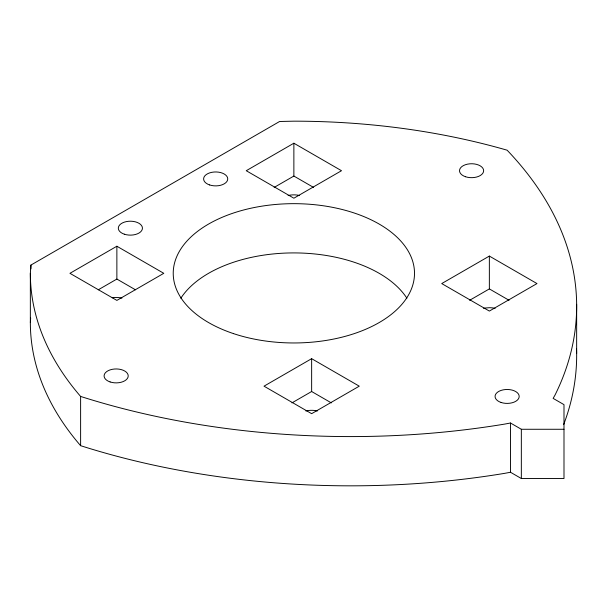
<?xml version="1.0" encoding="UTF-8"?>
<svg xmlns="http://www.w3.org/2000/svg" width="607" height="607" viewBox="0 0 607 607"><rect width="100%" height="100%" fill="white"/><g stroke="black" fill="none" stroke-linecap="round" stroke-linejoin="round"><path stroke-width="0.91" d="M30.35 273.317L30.904 265.084L279.607 121.491L293.871 121.172A477.512 275.692 0 0 1 507.126 150.195A559.191 322.848 0 0 1 554.995 395.104L553.144 398.382L563.994 404.641L563.994 478.521L521.337 478.521L510.495 472.254L504.812 473.323A559.191 322.848 0 0 1 80.617 445.682A477.512 275.692 0 0 1 30.35 322.567L30.35 273.317A477.512 275.692 0 0 0 80.617 396.439L80.617 445.682M30.35 322.567L30.654 317.992M293.871 143.214L246.245 170.711L293.871 198.208L341.498 170.711L293.871 143.214L293.871 176.053L274.159 187.426M116.87 246.23L69.949 273.317L116.87 300.404L163.784 273.317L116.87 246.23L116.87 279.061L98.266 289.805M311.641 358.676L264.015 386.173L311.641 413.671L359.268 386.173L311.641 358.676L311.641 391.515L291.929 402.889M489.356 256.078L441.729 283.575L489.356 311.072L536.983 283.575L489.356 256.078L489.356 288.909L469.643 300.29M563.994 429.27L521.337 429.27L510.495 423.003L504.812 424.073A559.191 322.848 0 0 1 80.617 396.439M293.871 176.053L313.576 187.426M489.356 288.909L509.061 300.29M116.87 279.061L135.475 289.805M311.641 391.515L331.346 402.889M576.65 304.312L576.65 353.562M521.337 429.27L521.337 478.521M510.495 423.003L510.495 472.254M30.904 265.084L30.904 268.871M576.551 348.964A559.191 322.848 0 0 1 563.63 424.642M180.833 298.234A120.634 69.646 0 0 1 293.871 252.914A120.634 69.646 0 0 1 406.902 298.234M483.582 308.364A15.076 8.703 0 0 1 485.448 307.999L489.356 307.703A15.076 8.703 0 0 1 495.122 308.364M305.867 410.969A15.076 8.703 0 0 1 317.408 410.969M112.257 297.741A15.076 8.703 0 0 1 121.931 298.105M288.097 195.507A15.076 8.703 0 0 1 299.638 195.507M465.546 176.743A12.064 6.965 0 0 0 483.642 170.711A12.064 6.965 0 0 0 465.546 164.679A12.064 6.965 0 0 0 465.546 176.743M110.125 381.947A12.064 6.965 0 0 0 128.221 375.915A12.064 6.965 0 0 0 110.125 369.883A12.064 6.965 0 0 0 110.125 381.947M501.094 402.471A12.064 6.965 0 0 0 519.19 396.439A12.064 6.965 0 0 0 501.094 390.407A12.064 6.965 0 0 0 501.094 402.471M233.551 333.63A120.634 69.646 0 0 0 414.505 273.317A120.634 69.646 0 0 0 233.551 212.996A120.634 69.646 0 0 0 233.551 333.63M124.344 234.203A12.064 6.965 0 0 0 142.44 228.171A12.064 6.965 0 0 0 124.344 222.139A12.064 6.965 0 0 0 124.344 234.203M209.643 184.953A12.064 6.965 0 0 0 227.739 178.921A12.064 6.965 0 0 0 209.643 172.889A12.064 6.965 0 0 0 209.643 184.953"/></g></svg>
